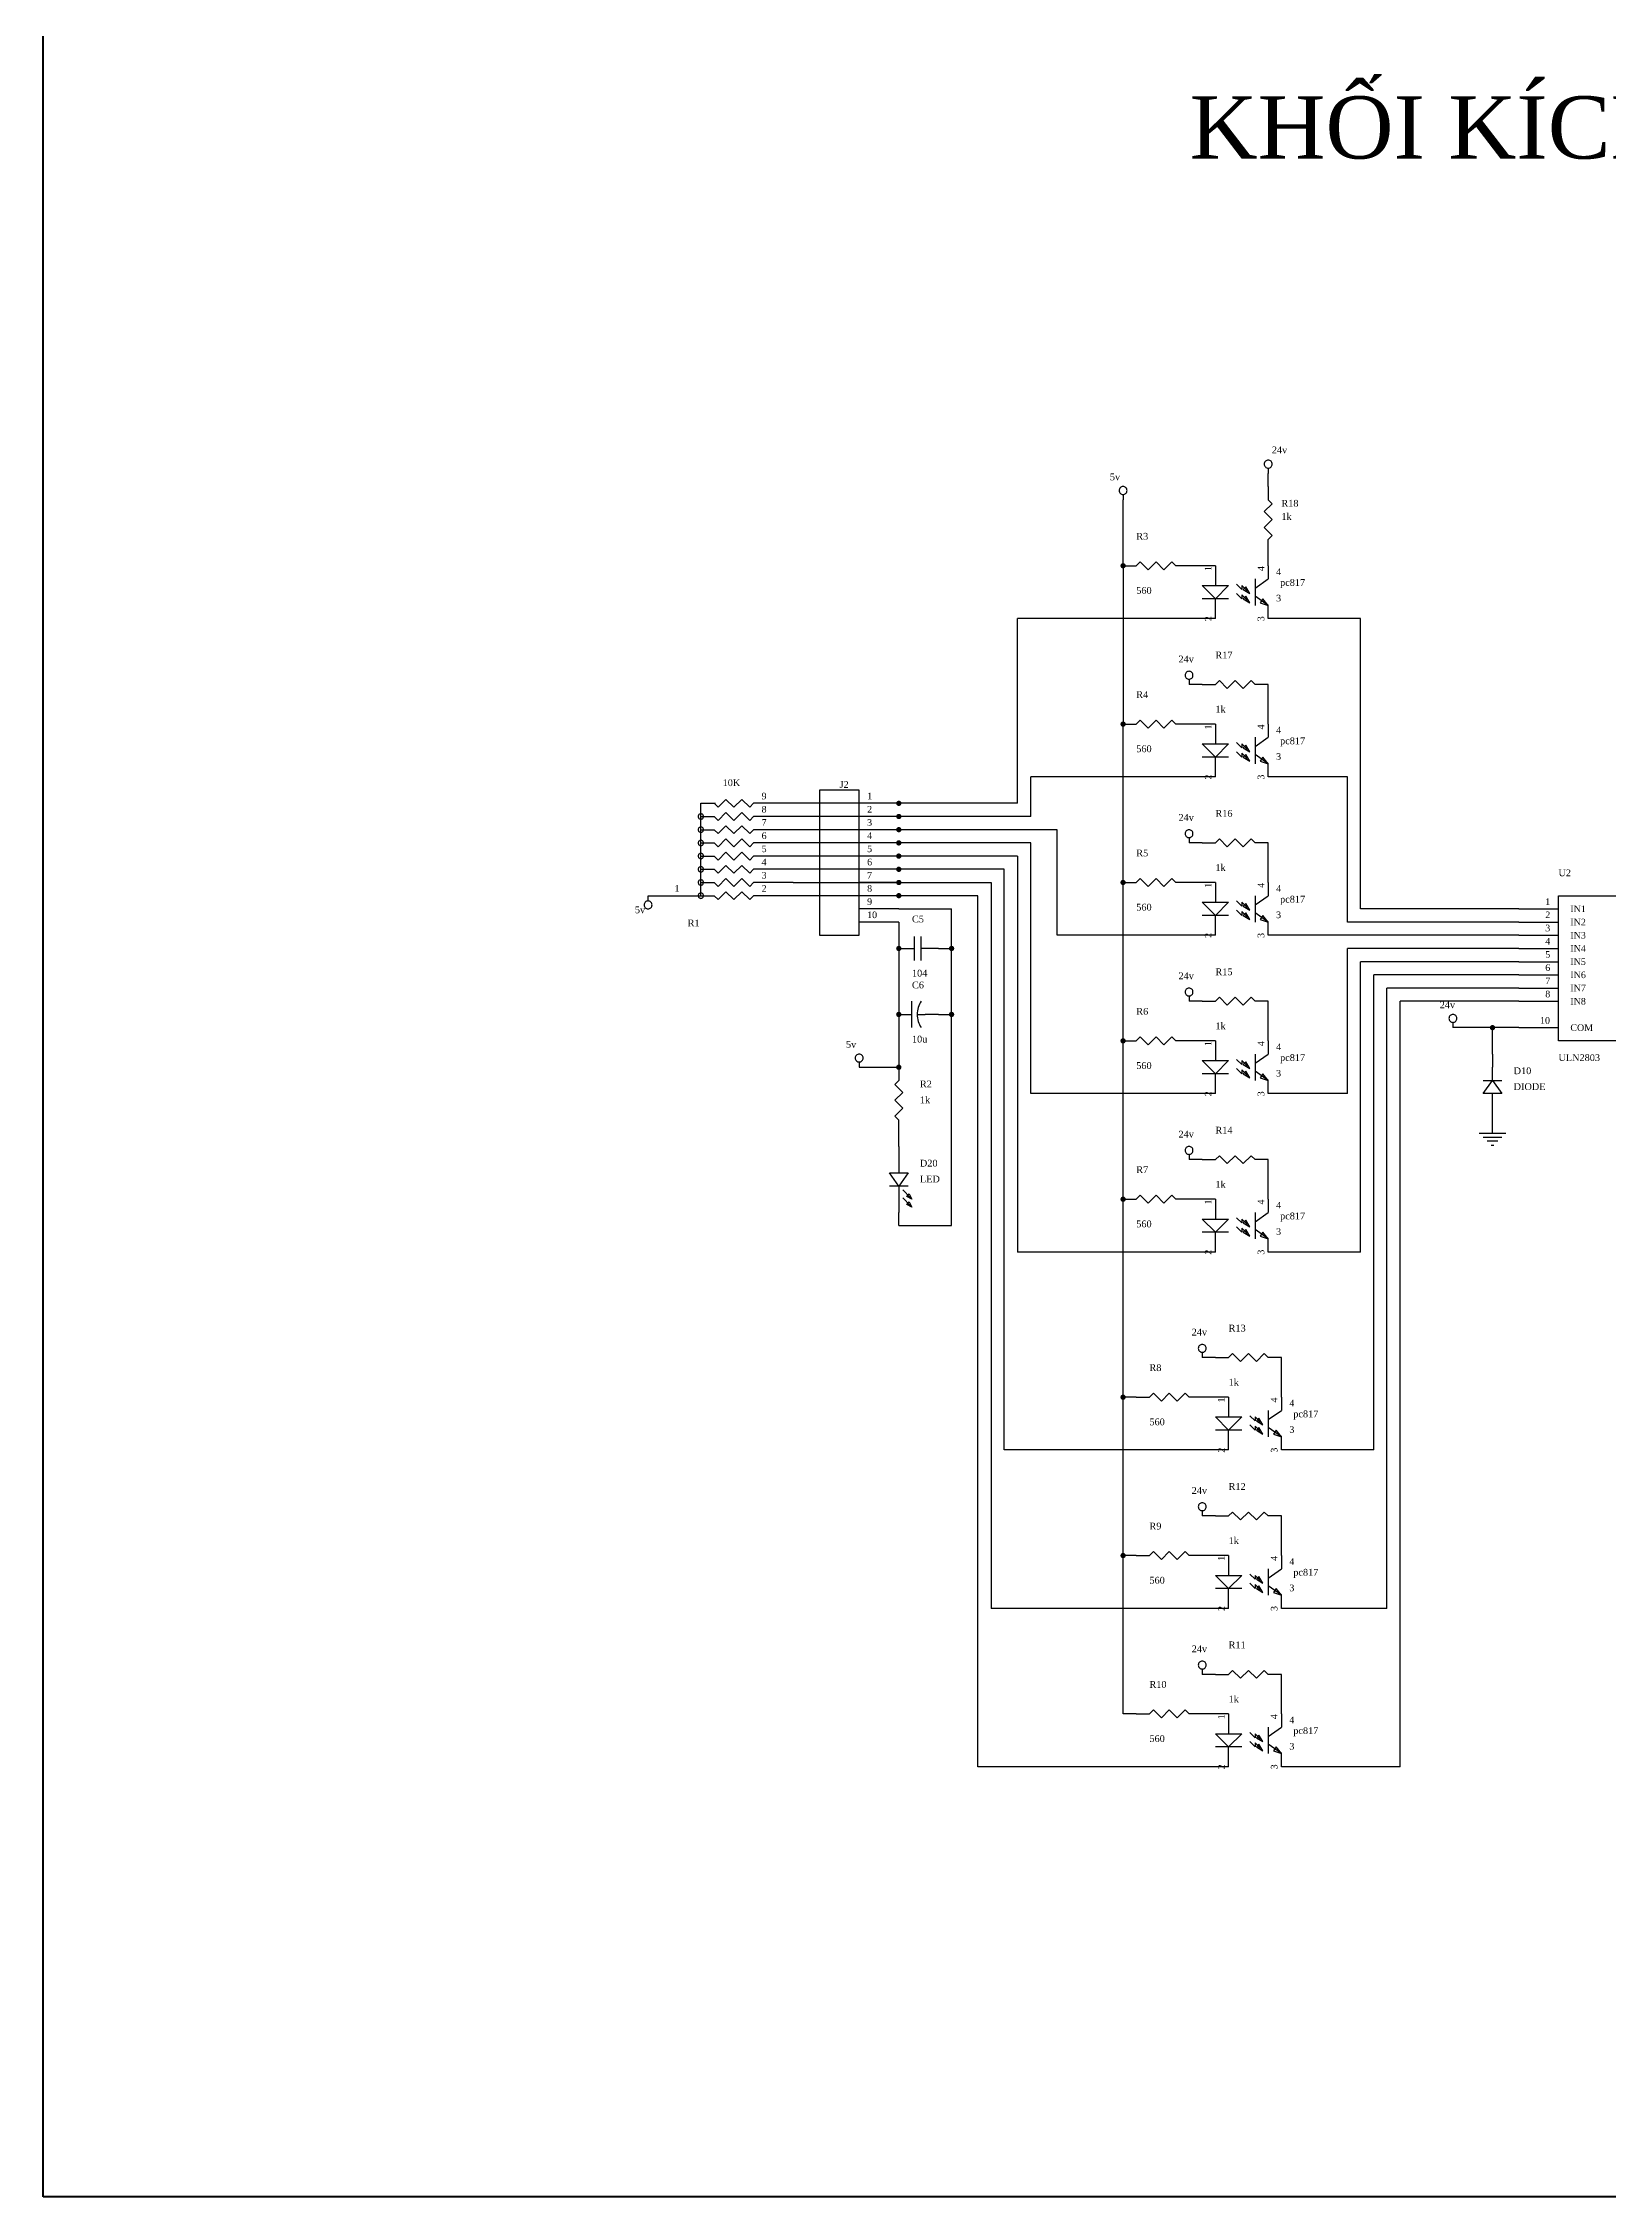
# Model space of a CAD drawing. Header units: inches. Extents: x 10 to 2893, y 8 to 851.
# Drawn here: x 10.2 to 311.7, y 9.5 to 424 of the extents above; entities that cross this region are included whole.
import ezdxf

# ---------------------------------------------------------------- set-up
doc = ezdxf.new("R2010")
doc.units = ezdxf.units.IN
doc.header["$MEASUREMENT"] = 0
for name, color, linetype in [('DUONG BAO', 80, 'Continuous'), ('PARTS', 7, 'Continuous'), ('PARTTEXT', 7, 'Continuous'), ('WIRE', 7, 'Continuous')]:
    doc.layers.add(name, color=color, linetype=linetype)
doc.layers.add('net dam', color=7, linetype='Continuous', lineweight=35)
doc.styles.add('Manh', font='times_0.ttf')
doc.styles.get("Standard").update_dxf_attribs({"font": 'times_0.ttf'})

msp = doc.modelspace()

# ---------------------------------------------------------------- linework, layer by layer
at = {"layer": 'net dam', "color": 7, "lineweight": 60}
msp.add_lwpolyline([(10.23, 9.5), (10.23, 850.5), (1199.23, 850.5), (1199.23, 9.5), (10.23, 9.5)], close=True, dxfattribs=at)
at = {"layer": 'PARTS'}
for p, q in [((246.08, 338.68), (246.08, 336.14)), ((246.08, 325.98), (246.08, 328.52)), ((218.14, 323.44), (220.68, 323.44)), ((230.84, 323.44), (228.3, 323.44)), ((235.92, 323.44), (235.92, 320.9)), ((246.08, 323.44), (246.08, 320.9)), ((235.92, 313.28), (235.92, 315.82)), ((246.08, 313.28), (246.08, 315.82)), ((233.38, 300.58), (235.92, 300.58)), ((246.08, 300.58), (243.54, 300.58)), ((218.14, 292.96), (220.68, 292.96)), ((230.84, 292.96), (228.3, 292.96)), ((235.92, 292.96), (235.92, 290.42)), ((246.08, 292.96), (246.08, 290.42)), ((235.92, 282.8), (235.92, 285.34)), ((246.08, 282.8), (246.08, 285.34)), ((154.64, 277.72), (147.02, 277.72)), ((154.64, 275.18), (147.02, 275.18)), ((174.96, 277.72), (167.34, 277.72)), ((174.96, 275.18), (167.34, 275.18)), ((154.64, 272.64), (147.02, 272.64)), ((154.64, 270.1), (147.02, 270.1)), ((174.96, 272.64), (167.34, 272.64)), ((174.96, 270.1), (167.34, 270.1)), ((233.38, 270.1), (235.92, 270.1)), ((246.08, 270.1), (243.54, 270.1)), ((154.64, 267.56), (147.02, 267.56)), ((174.96, 267.56), (167.34, 267.56)), ((154.64, 265.02), (147.02, 265.02)), ((154.64, 262.48), (147.02, 262.48)), ((174.96, 265.02), (167.34, 265.02)), ((174.96, 262.48), (167.34, 262.48)), ((218.14, 262.48), (220.68, 262.48)), ((230.84, 262.48), (228.3, 262.48)), ((235.92, 262.48), (235.92, 259.94)), ((246.08, 262.48), (246.08, 259.94)), ((126.7, 259.94), (134.32, 259.94)), ((154.64, 259.94), (147.02, 259.94)), ((174.96, 259.94), (167.34, 259.94)), ((174.96, 257.4), (167.34, 257.4)), ((294.34, 257.4), (301.96, 257.4)), ((174.96, 254.86), (167.34, 254.86)), ((235.92, 252.32), (235.92, 254.86)), ((246.08, 252.32), (246.08, 254.86)), ((294.34, 254.86), (301.96, 254.86)), ((174.96, 249.78), (177.5, 249.78)), ((182.58, 249.78), (180.04, 249.78)), ((294.34, 252.32), (301.96, 252.32)), ((294.34, 249.78), (301.96, 249.78)), ((294.34, 247.24), (301.96, 247.24)), ((294.34, 244.7), (301.96, 244.7)), ((294.34, 242.16), (301.96, 242.16)), ((174.96, 237.08), (177.5, 237.08)), ((182.58, 237.08), (180.04, 237.08)), ((233.38, 239.62), (235.92, 239.62)), ((246.08, 239.62), (243.54, 239.62)), ((294.34, 239.62), (301.96, 239.62)), ((294.34, 234.54), (301.96, 234.54)), ((218.14, 232), (220.68, 232)), ((230.84, 232), (228.3, 232)), ((235.92, 232), (235.92, 229.46)), ((246.08, 232), (246.08, 229.46)), ((289.26, 229.46), (289.26, 226.92)), ((174.96, 226.92), (174.96, 224.38)), ((235.92, 221.84), (235.92, 224.38)), ((246.08, 221.84), (246.08, 224.38)), ((174.96, 214.22), (174.96, 216.76)), ((289.26, 216.76), (289.26, 219.3)), ((174.96, 211.68), (174.96, 209.14)), ((233.38, 209.14), (235.92, 209.14)), ((246.08, 209.14), (243.54, 209.14)), ((174.96, 196.44), (174.96, 198.98)), ((218.14, 201.52), (220.68, 201.52)), ((230.84, 201.52), (228.3, 201.52)), ((235.92, 201.52), (235.92, 198.98)), ((246.08, 201.52), (246.08, 198.98)), ((235.92, 191.36), (235.92, 193.9)), ((246.08, 191.36), (246.08, 193.9)), ((235.92, 171.04), (238.46, 171.04)), ((248.62, 171.04), (246.08, 171.04)), ((220.68, 163.42), (223.22, 163.42)), ((233.38, 163.42), (230.84, 163.42)), ((238.46, 163.42), (238.46, 160.88)), ((248.62, 163.42), (248.62, 160.88)), ((238.46, 153.26), (238.46, 155.8)), ((248.62, 153.26), (248.62, 155.8)), ((235.92, 140.56), (238.46, 140.56)), ((248.62, 140.56), (246.08, 140.56)), ((220.68, 132.94), (223.22, 132.94)), ((233.38, 132.94), (230.84, 132.94)), ((238.46, 132.94), (238.46, 130.4)), ((248.62, 132.94), (248.62, 130.4)), ((238.46, 122.78), (238.46, 125.32)), ((248.62, 122.78), (248.62, 125.32)), ((235.92, 110.08), (238.46, 110.08)), ((248.62, 110.08), (246.08, 110.08)), ((220.68, 102.46), (223.22, 102.46)), ((233.38, 102.46), (230.84, 102.46)), ((238.46, 102.46), (238.46, 99.92)), ((248.62, 102.46), (248.62, 99.92)), ((238.46, 92.3), (238.46, 94.84)), ((248.62, 92.3), (248.62, 94.84))]:
    msp.add_line(p, q, dxfattribs=at)
for points in [[(246.84, 343, 0.0985), (246.79, 343.29, 0.0985), (246.62, 343.54, 0.0985), (246.37, 343.7, 0.0985), (246.08, 343.76, 0.0985), (245.79, 343.7, 0.0985), (245.54, 343.54, 0.0985), (245.38, 343.29, 0.0985), (245.32, 343, 0.0985), (245.38, 342.71, 0.0985), (245.54, 342.46, 0.0985), (245.79, 342.29, 0.0985), (246.08, 342.24, 0.0985), (246.37, 342.29, 0.0985), (246.62, 342.46, 0.0985), (246.79, 342.71, 0.0985)], [(218.9, 337.92, 0.0985), (218.85, 338.21, 0.0985), (218.68, 338.46, 0.0985), (218.43, 338.62, 0.0985), (218.14, 338.68, 0.0985), (217.85, 338.62, 0.0985), (217.6, 338.46, 0.0985), (217.44, 338.21, 0.0985), (217.38, 337.92, 0.0985), (217.44, 337.63, 0.0985), (217.6, 337.38, 0.0985), (217.85, 337.21, 0.0985), (218.14, 337.16, 0.0985), (218.43, 337.21, 0.0985), (218.68, 337.38, 0.0985), (218.85, 337.63, 0.0985)], [(231.6, 302.36, 0.0985), (231.55, 302.65, 0.0985), (231.38, 302.9, 0.0985), (231.13, 303.06, 0.0985), (230.84, 303.12, 0.0985), (230.55, 303.06, 0.0985), (230.3, 302.9, 0.0985), (230.14, 302.65, 0.0985), (230.08, 302.36, 0.0985), (230.14, 302.07, 0.0985), (230.3, 301.82, 0.0985), (230.55, 301.65, 0.0985), (230.84, 301.6, 0.0985), (231.13, 301.65, 0.0985), (231.38, 301.82, 0.0985), (231.55, 302.07, 0.0985)], [(137.37, 275.18, 0.0985), (137.33, 275.38, 0.0985), (137.22, 275.54, 0.0985), (137.06, 275.65, 0.0985), (136.86, 275.69, 0.0985), (136.67, 275.65, 0.0985), (136.5, 275.54, 0.0985), (136.39, 275.38, 0.0985), (136.35, 275.18, 0.0985), (136.39, 274.99, 0.0985), (136.5, 274.82, 0.0985), (136.67, 274.71, 0.0985), (136.86, 274.67, 0.0985), (137.06, 274.71, 0.0985), (137.22, 274.82, 0.0985), (137.33, 274.99, 0.0985)], [(137.37, 272.64, 0.0985), (137.33, 272.84, 0.0985), (137.22, 273, 0.0985), (137.06, 273.11, 0.0985), (136.86, 273.15, 0.0985), (136.67, 273.11, 0.0985), (136.5, 273, 0.0985), (136.39, 272.84, 0.0985), (136.35, 272.64, 0.0985), (136.39, 272.45, 0.0985), (136.5, 272.28, 0.0985), (136.67, 272.17, 0.0985), (136.86, 272.13, 0.0985), (137.06, 272.17, 0.0985), (137.22, 272.28, 0.0985), (137.33, 272.45, 0.0985)], [(137.37, 270.1, 0.0985), (137.33, 270.3, 0.0985), (137.22, 270.46, 0.0985), (137.06, 270.57, 0.0985), (136.86, 270.61, 0.0985), (136.67, 270.57, 0.0985), (136.5, 270.46, 0.0985), (136.39, 270.3, 0.0985), (136.35, 270.1, 0.0985), (136.39, 269.91, 0.0985), (136.5, 269.74, 0.0985), (136.67, 269.63, 0.0985), (136.86, 269.59, 0.0985), (137.06, 269.63, 0.0985), (137.22, 269.74, 0.0985), (137.33, 269.91, 0.0985)], [(231.6, 271.88, 0.0985), (231.55, 272.17, 0.0985), (231.38, 272.42, 0.0985), (231.13, 272.58, 0.0985), (230.84, 272.64, 0.0985), (230.55, 272.58, 0.0985), (230.3, 272.42, 0.0985), (230.14, 272.17, 0.0985), (230.08, 271.88, 0.0985), (230.14, 271.59, 0.0985), (230.3, 271.34, 0.0985), (230.55, 271.17, 0.0985), (230.84, 271.12, 0.0985), (231.13, 271.17, 0.0985), (231.38, 271.34, 0.0985), (231.55, 271.59, 0.0985)], [(137.37, 267.56, 0.0985), (137.33, 267.76, 0.0985), (137.22, 267.92, 0.0985), (137.06, 268.03, 0.0985), (136.86, 268.07, 0.0985), (136.67, 268.03, 0.0985), (136.5, 267.92, 0.0985), (136.39, 267.76, 0.0985), (136.35, 267.56, 0.0985), (136.39, 267.37, 0.0985), (136.5, 267.2, 0.0985), (136.67, 267.09, 0.0985), (136.86, 267.05, 0.0985), (137.06, 267.09, 0.0985), (137.22, 267.2, 0.0985), (137.33, 267.37, 0.0985)], [(137.37, 265.02, 0.0985), (137.33, 265.22, 0.0985), (137.22, 265.38, 0.0985), (137.06, 265.49, 0.0985), (136.86, 265.53, 0.0985), (136.67, 265.49, 0.0985), (136.5, 265.38, 0.0985), (136.39, 265.22, 0.0985), (136.35, 265.02, 0.0985), (136.39, 264.83, 0.0985), (136.5, 264.66, 0.0985), (136.67, 264.55, 0.0985), (136.86, 264.51, 0.0985), (137.06, 264.55, 0.0985), (137.22, 264.66, 0.0985), (137.33, 264.83, 0.0985)], [(137.37, 262.48, 0.0985), (137.33, 262.68, 0.0985), (137.22, 262.84, 0.0985), (137.06, 262.95, 0.0985), (136.86, 262.99, 0.0985), (136.67, 262.95, 0.0985), (136.5, 262.84, 0.0985), (136.39, 262.68, 0.0985), (136.35, 262.48, 0.0985), (136.39, 262.29, 0.0985), (136.5, 262.12, 0.0985), (136.67, 262.01, 0.0985), (136.86, 261.97, 0.0985), (137.06, 262.01, 0.0985), (137.22, 262.12, 0.0985), (137.33, 262.29, 0.0985)], [(127.46, 258.16, 0.0985), (127.41, 258.45, 0.0985), (127.24, 258.7, 0.0985), (126.99, 258.87, 0.0985), (126.7, 258.92, 0.0985), (126.41, 258.87, 0.0985), (126.16, 258.7, 0.0985), (126, 258.45, 0.0985), (125.94, 258.16, 0.0985), (126, 257.87, 0.0985), (126.16, 257.62, 0.0985), (126.41, 257.46, 0.0985), (126.7, 257.4, 0.0985), (126.99, 257.46, 0.0985), (127.24, 257.62, 0.0985), (127.41, 257.87, 0.0985)], [(137.37, 259.94, 0.0985), (137.33, 260.14, 0.0985), (137.22, 260.3, 0.0985), (137.06, 260.41, 0.0985), (136.86, 260.45, 0.0985), (136.67, 260.41, 0.0985), (136.5, 260.3, 0.0985), (136.39, 260.14, 0.0985), (136.35, 259.94, 0.0985), (136.39, 259.75, 0.0985), (136.5, 259.58, 0.0985), (136.67, 259.47, 0.0985), (136.86, 259.43, 0.0985), (137.06, 259.47, 0.0985), (137.22, 259.58, 0.0985), (137.33, 259.75, 0.0985)], [(231.6, 241.4, 0.0985), (231.55, 241.69, 0.0985), (231.38, 241.94, 0.0985), (231.13, 242.1, 0.0985), (230.84, 242.16, 0.0985), (230.55, 242.1, 0.0985), (230.3, 241.94, 0.0985), (230.14, 241.69, 0.0985), (230.08, 241.4, 0.0985), (230.14, 241.11, 0.0985), (230.3, 240.86, 0.0985), (230.55, 240.69, 0.0985), (230.84, 240.64, 0.0985), (231.13, 240.69, 0.0985), (231.38, 240.86, 0.0985), (231.55, 241.11, 0.0985)], [(282.4, 236.32, 0.0985), (282.35, 236.61, 0.0985), (282.18, 236.86, 0.0985), (281.93, 237.02, 0.0985), (281.64, 237.08, 0.0985), (281.35, 237.02, 0.0985), (281.1, 236.86, 0.0985), (280.94, 236.61, 0.0985), (280.88, 236.32, 0.0985), (280.94, 236.03, 0.0985), (281.1, 235.78, 0.0985), (281.35, 235.61, 0.0985), (281.64, 235.56, 0.0985), (281.93, 235.61, 0.0985), (282.18, 235.78, 0.0985), (282.35, 236.03, 0.0985)], [(168.1, 228.7, 0.0985), (168.05, 228.99, 0.0985), (167.88, 229.24, 0.0985), (167.63, 229.4, 0.0985), (167.34, 229.46, 0.0985), (167.05, 229.4, 0.0985), (166.8, 229.24, 0.0985), (166.64, 228.99, 0.0985), (166.58, 228.7, 0.0985), (166.64, 228.41, 0.0985), (166.8, 228.16, 0.0985), (167.05, 227.99, 0.0985), (167.34, 227.94, 0.0985), (167.63, 227.99, 0.0985), (167.88, 228.16, 0.0985), (168.05, 228.41, 0.0985)], [(231.6, 210.92, 0.0985), (231.55, 211.21, 0.0985), (231.38, 211.46, 0.0985), (231.13, 211.62, 0.0985), (230.84, 211.68, 0.0985), (230.55, 211.62, 0.0985), (230.3, 211.46, 0.0985), (230.14, 211.21, 0.0985), (230.08, 210.92, 0.0985), (230.14, 210.63, 0.0985), (230.3, 210.38, 0.0985), (230.55, 210.21, 0.0985), (230.84, 210.16, 0.0985), (231.13, 210.21, 0.0985), (231.38, 210.38, 0.0985), (231.55, 210.63, 0.0985)], [(234.14, 172.82, 0.0985), (234.09, 173.11, 0.0985), (233.92, 173.36, 0.0985), (233.67, 173.52, 0.0985), (233.38, 173.58, 0.0985), (233.09, 173.52, 0.0985), (232.84, 173.36, 0.0985), (232.68, 173.11, 0.0985), (232.62, 172.82, 0.0985), (232.68, 172.53, 0.0985), (232.84, 172.28, 0.0985), (233.09, 172.11, 0.0985), (233.38, 172.06, 0.0985), (233.67, 172.11, 0.0985), (233.92, 172.28, 0.0985), (234.09, 172.53, 0.0985)], [(234.14, 142.34, 0.0985), (234.09, 142.63, 0.0985), (233.92, 142.88, 0.0985), (233.67, 143.04, 0.0985), (233.38, 143.1, 0.0985), (233.09, 143.04, 0.0985), (232.84, 142.88, 0.0985), (232.68, 142.63, 0.0985), (232.62, 142.34, 0.0985), (232.68, 142.05, 0.0985), (232.84, 141.8, 0.0985), (233.09, 141.63, 0.0985), (233.38, 141.58, 0.0985), (233.67, 141.63, 0.0985), (233.92, 141.8, 0.0985), (234.09, 142.05, 0.0985)], [(234.14, 111.86, 0.0985), (234.09, 112.15, 0.0985), (233.92, 112.4, 0.0985), (233.67, 112.56, 0.0985), (233.38, 112.62, 0.0985), (233.09, 112.56, 0.0985), (232.84, 112.4, 0.0985), (232.68, 112.15, 0.0985), (232.62, 111.86, 0.0985), (232.68, 111.57, 0.0985), (232.84, 111.32, 0.0985), (233.09, 111.15, 0.0985), (233.38, 111.1, 0.0985), (233.67, 111.15, 0.0985), (233.92, 111.32, 0.0985), (234.09, 111.57, 0.0985)]]:
    msp.add_lwpolyline(points, format="xyb", close=True, dxfattribs=at)
for points in [[(246.08, 342.24), (246.08, 341.22)], [(218.14, 337.16), (218.14, 336.14)], [(246.08, 336.14), (246.84, 335.38)], [(246.84, 335.38), (245.32, 333.85)], [(245.32, 333.85), (246.84, 332.33)], [(246.84, 332.33), (245.32, 330.81)], [(245.32, 330.81), (246.84, 329.28)], [(246.84, 329.28), (246.08, 328.52)], [(220.68, 323.44), (221.44, 324.2)], [(221.44, 324.2), (222.97, 322.68)], [(222.97, 322.68), (224.49, 324.2)], [(224.49, 324.2), (226.02, 322.68)], [(226.02, 322.68), (227.54, 324.2)], [(227.54, 324.2), (228.3, 323.44)], [(235.92, 320.9), (235.92, 319.63)], [(241, 318.87), (239.99, 319.88)], [(241, 319.63), (241, 318.87)], [(242.02, 318.61), (241, 319.63)], [(243.54, 320.9), (243.54, 315.82)], [(243.54, 319.12), (246.08, 320.9)], [(238.46, 317.09), (233.38, 317.09)], [(235.92, 315.82), (235.92, 317.09)], [(241, 317.09), (239.99, 318.11)], [(241, 317.85), (241, 317.09)], [(242.02, 316.84), (241, 317.85)], [(246.08, 315.82), (243.54, 317.6)], [(230.84, 301.6), (230.84, 300.58)], [(235.92, 300.58), (236.68, 301.34)], [(236.68, 301.34), (238.21, 299.82)], [(238.21, 299.82), (239.73, 301.34)], [(239.73, 301.34), (241.26, 299.82)], [(241.26, 299.82), (242.78, 301.34)], [(242.78, 301.34), (243.54, 300.58)], [(220.68, 292.96), (221.44, 293.72)], [(221.44, 293.72), (222.97, 292.2)], [(222.97, 292.2), (224.49, 293.72)], [(224.49, 293.72), (226.02, 292.2)], [(226.02, 292.2), (227.54, 293.72)], [(227.54, 293.72), (228.3, 292.96)], [(235.92, 290.42), (235.92, 289.15)], [(243.54, 290.42), (243.54, 285.34)], [(243.54, 288.64), (246.08, 290.42)], [(238.46, 286.61), (233.38, 286.61)], [(235.92, 285.34), (235.92, 286.61)], [(241, 288.39), (239.99, 289.4)], [(241, 286.61), (239.99, 287.63)], [(241, 289.15), (241, 288.39)], [(242.02, 288.13), (241, 289.15)], [(241, 287.37), (241, 286.61)], [(242.02, 286.36), (241, 287.37)], [(246.08, 285.34), (243.54, 287.12)], [(140.16, 276.96), (141.69, 278.48)], [(141.69, 278.48), (143.21, 276.96)], [(143.21, 276.96), (144.74, 278.48)], [(144.74, 278.48), (146.26, 276.96)], [(136.86, 259.94), (136.86, 277.72)], [(136.86, 277.72), (139.66, 277.72)], [(136.86, 275.18), (139.4, 275.18)], [(139.4, 277.72), (140.16, 276.96)], [(139.4, 275.18), (140.16, 274.42)], [(140.16, 274.42), (141.69, 275.94)], [(141.69, 275.94), (143.21, 274.42)], [(143.21, 274.42), (144.74, 275.94)], [(144.74, 275.94), (146.26, 274.42)], [(146.26, 276.96), (147.02, 277.72)], [(146.26, 274.42), (147.02, 275.18)], [(136.86, 272.64), (139.4, 272.64)], [(136.86, 270.1), (139.4, 270.1)], [(139.4, 272.64), (140.16, 271.88)], [(139.4, 270.1), (140.16, 269.34)], [(140.16, 271.88), (141.69, 273.4)], [(140.16, 269.34), (141.69, 270.86)], [(141.69, 273.4), (143.21, 271.88)], [(141.69, 270.86), (143.21, 269.34)], [(143.21, 271.88), (144.74, 273.4)], [(143.21, 269.34), (144.74, 270.86)], [(144.74, 273.4), (146.26, 271.88)], [(144.74, 270.86), (146.26, 269.34)], [(146.26, 271.88), (147.02, 272.64)], [(146.26, 269.34), (147.02, 270.1)], [(230.84, 271.12), (230.84, 270.1)], [(235.92, 270.1), (236.68, 270.86)], [(236.68, 270.86), (238.21, 269.34)], [(238.21, 269.34), (239.73, 270.86)], [(239.73, 270.86), (241.26, 269.34)], [(241.26, 269.34), (242.78, 270.86)], [(242.78, 270.86), (243.54, 270.1)], [(136.86, 267.56), (139.4, 267.56)], [(139.4, 267.56), (140.16, 266.8)], [(140.16, 266.8), (141.69, 268.32)], [(140.16, 264.26), (141.69, 265.78)], [(141.69, 268.32), (143.21, 266.8)], [(141.69, 265.78), (143.21, 264.26)], [(143.21, 266.8), (144.74, 268.32)], [(143.21, 264.26), (144.74, 265.78)], [(144.74, 268.32), (146.26, 266.8)], [(144.74, 265.78), (146.26, 264.26)], [(146.26, 266.8), (147.02, 267.56)], [(136.86, 265.02), (139.4, 265.02)], [(136.86, 262.48), (139.4, 262.48)], [(139.4, 265.02), (140.16, 264.26)], [(139.4, 262.48), (140.16, 261.72)], [(140.16, 261.72), (141.69, 263.24)], [(141.69, 263.24), (143.21, 261.72)], [(143.21, 261.72), (144.74, 263.24)], [(144.74, 263.24), (146.26, 261.72)], [(146.26, 264.26), (147.02, 265.02)], [(146.26, 261.72), (147.02, 262.48)], [(220.68, 262.48), (221.44, 263.24)], [(221.44, 263.24), (222.97, 261.72)], [(222.97, 261.72), (224.49, 263.24)], [(224.49, 263.24), (226.02, 261.72)], [(226.02, 261.72), (227.54, 263.24)], [(227.54, 263.24), (228.3, 262.48)], [(126.7, 258.92), (126.7, 259.94)], [(134.32, 259.94), (139.4, 259.94)], [(139.4, 259.94), (140.16, 259.18)], [(140.16, 259.18), (141.69, 260.7)], [(141.69, 260.7), (143.21, 259.18)], [(143.21, 259.18), (144.74, 260.7)], [(144.74, 260.7), (146.26, 259.18)], [(146.26, 259.18), (147.02, 259.94)], [(235.92, 259.94), (235.92, 258.67)], [(241, 257.91), (239.99, 258.92)], [(241, 256.13), (239.99, 257.15)], [(241, 258.67), (241, 257.91)], [(242.02, 257.65), (241, 258.67)], [(243.54, 259.94), (243.54, 254.86)], [(243.54, 258.16), (246.08, 259.94)], [(238.46, 256.13), (233.38, 256.13)], [(235.92, 254.86), (235.92, 256.13)], [(241, 256.89), (241, 256.13)], [(242.02, 255.88), (241, 256.89)], [(246.08, 254.86), (243.54, 256.64)], [(177.5, 249.78), (178.01, 249.78)], [(178.01, 247.49), (178.01, 252.07)], [(179.28, 247.49), (179.28, 252.07)], [(180.04, 249.78), (179.28, 249.78)], [(230.84, 240.64), (230.84, 239.62)], [(177.5, 234.54), (177.5, 239.62)], [(178.52, 237.08), (180.04, 237.08)], [(235.92, 239.62), (236.68, 240.38)], [(236.68, 240.38), (238.21, 238.86)], [(238.21, 238.86), (239.73, 240.38)], [(239.73, 240.38), (241.26, 238.86)], [(241.26, 238.86), (242.78, 240.38)], [(242.78, 240.38), (243.54, 239.62)], [(220.68, 232), (221.44, 232.76)], [(221.44, 232.76), (222.97, 231.24)], [(222.97, 231.24), (224.49, 232.76)], [(224.49, 232.76), (226.02, 231.24)], [(226.02, 231.24), (227.54, 232.76)], [(227.54, 232.76), (228.3, 232)], [(281.64, 235.56), (281.64, 234.54)], [(235.92, 229.46), (235.92, 228.19)], [(241, 227.43), (239.99, 228.44)], [(241, 228.19), (241, 227.43)], [(242.02, 227.17), (241, 228.19)], [(243.54, 229.46), (243.54, 224.38)], [(243.54, 227.68), (246.08, 229.46)], [(167.34, 227.94), (167.34, 226.92)], [(174.2, 223.62), (174.96, 224.38)], [(238.46, 225.65), (233.38, 225.65)], [(235.92, 224.38), (235.92, 225.65)], [(241, 225.65), (239.99, 226.67)], [(241, 226.41), (241, 225.65)], [(242.02, 225.4), (241, 226.41)], [(246.08, 224.38), (243.54, 226.16)], [(287.48, 224.38), (291.04, 224.38)], [(289.26, 224.38), (289.26, 226.92)], [(175.72, 222.09), (174.2, 223.62)], [(174.2, 220.57), (175.72, 222.09)], [(175.72, 219.05), (174.2, 220.57)], [(289.26, 219.3), (289.26, 221.84)], [(174.2, 217.52), (175.72, 219.05)], [(174.96, 216.76), (174.2, 217.52)], [(286.72, 214.22), (291.8, 214.22)], [(287.48, 213.46), (291.04, 213.46)], [(290.28, 212.7), (288.25, 212.7)], [(289.01, 211.93), (289.52, 211.93)], [(174.96, 209.14), (174.96, 206.6)], [(230.84, 210.16), (230.84, 209.14)], [(235.92, 209.14), (236.68, 209.9)], [(236.68, 209.9), (238.21, 208.38)], [(238.21, 208.38), (239.73, 209.9)], [(239.73, 209.9), (241.26, 208.38)], [(241.26, 208.38), (242.78, 209.9)], [(242.78, 209.9), (243.54, 209.14)], [(176.74, 204.06), (173.18, 204.06)], [(174.96, 204.06), (174.96, 198.98)], [(177.25, 201.77), (175.72, 203.3)], [(177.25, 200.25), (175.72, 201.77)], [(220.68, 201.52), (221.44, 202.28)], [(221.44, 202.28), (222.97, 200.76)], [(222.97, 200.76), (224.49, 202.28)], [(224.49, 202.28), (226.02, 200.76)], [(226.02, 200.76), (227.54, 202.28)], [(227.54, 202.28), (228.3, 201.52)], [(235.92, 198.98), (235.92, 197.71)], [(243.54, 198.98), (243.54, 193.9)], [(243.54, 197.2), (246.08, 198.98)], [(238.46, 195.17), (233.38, 195.17)], [(235.92, 193.9), (235.92, 195.17)], [(241, 196.95), (239.99, 197.96)], [(241, 195.17), (239.99, 196.19)], [(241, 197.71), (241, 196.95)], [(242.02, 196.69), (241, 197.71)], [(241, 195.93), (241, 195.17)], [(242.02, 194.92), (241, 195.93)], [(246.08, 193.9), (243.54, 195.68)], [(233.38, 172.06), (233.38, 171.04)], [(238.46, 171.04), (239.22, 171.8)], [(239.22, 171.8), (240.75, 170.28)], [(240.75, 170.28), (242.27, 171.8)], [(242.27, 171.8), (243.8, 170.28)], [(243.8, 170.28), (245.32, 171.8)], [(245.32, 171.8), (246.08, 171.04)], [(223.22, 163.42), (223.98, 164.18)], [(223.98, 164.18), (225.51, 162.66)], [(225.51, 162.66), (227.03, 164.18)], [(227.03, 164.18), (228.56, 162.66)], [(228.56, 162.66), (230.08, 164.18)], [(230.08, 164.18), (230.84, 163.42)], [(238.46, 160.88), (238.46, 159.61)], [(243.54, 158.85), (242.53, 159.86)], [(243.54, 157.07), (242.53, 158.09)], [(243.54, 159.61), (243.54, 158.85)], [(244.56, 158.59), (243.54, 159.61)], [(243.54, 157.83), (243.54, 157.07)], [(244.56, 156.82), (243.54, 157.83)], [(246.08, 160.88), (246.08, 155.8)], [(246.08, 159.1), (248.62, 160.88)], [(248.62, 155.8), (246.08, 157.58)], [(241, 157.07), (235.92, 157.07)], [(238.46, 155.8), (238.46, 157.07)], [(233.38, 141.58), (233.38, 140.56)], [(238.46, 140.56), (239.22, 141.32)], [(239.22, 141.32), (240.75, 139.8)], [(240.75, 139.8), (242.27, 141.32)], [(242.27, 141.32), (243.8, 139.8)], [(243.8, 139.8), (245.32, 141.32)], [(245.32, 141.32), (246.08, 140.56)], [(223.22, 132.94), (223.98, 133.7)], [(223.98, 133.7), (225.51, 132.18)], [(225.51, 132.18), (227.03, 133.7)], [(227.03, 133.7), (228.56, 132.18)], [(228.56, 132.18), (230.08, 133.7)], [(230.08, 133.7), (230.84, 132.94)], [(238.46, 130.4), (238.46, 129.13)], [(243.54, 128.37), (242.53, 129.38)], [(243.54, 129.13), (243.54, 128.37)], [(244.56, 128.11), (243.54, 129.13)], [(246.08, 130.4), (246.08, 125.32)], [(246.08, 128.62), (248.62, 130.4)], [(241, 126.59), (235.92, 126.59)], [(238.46, 125.32), (238.46, 126.59)], [(243.54, 126.59), (242.53, 127.61)], [(243.54, 127.35), (243.54, 126.59)], [(244.56, 126.34), (243.54, 127.35)], [(248.62, 125.32), (246.08, 127.1)], [(233.38, 111.1), (233.38, 110.08)], [(238.46, 110.08), (239.22, 110.84)], [(239.22, 110.84), (240.75, 109.32)], [(240.75, 109.32), (242.27, 110.84)], [(242.27, 110.84), (243.8, 109.32)], [(243.8, 109.32), (245.32, 110.84)], [(245.32, 110.84), (246.08, 110.08)], [(223.22, 102.46), (223.98, 103.22)], [(223.98, 103.22), (225.51, 101.7)], [(225.51, 101.7), (227.03, 103.22)], [(227.03, 103.22), (228.56, 101.7)], [(228.56, 101.7), (230.08, 103.22)], [(230.08, 103.22), (230.84, 102.46)], [(238.46, 99.92), (238.46, 98.65)], [(246.08, 99.92), (246.08, 94.84)], [(246.08, 98.14), (248.62, 99.92)], [(241, 96.11), (235.92, 96.11)], [(238.46, 94.84), (238.46, 96.11)], [(243.54, 97.89), (242.53, 98.9)], [(243.54, 96.11), (242.53, 97.13)], [(243.54, 98.65), (243.54, 97.89)], [(244.56, 97.63), (243.54, 98.65)], [(243.54, 96.87), (243.54, 96.11)], [(244.56, 95.86), (243.54, 96.87)], [(248.62, 94.84), (246.08, 96.62)]]:
    msp.add_lwpolyline(points, dxfattribs=at)
for points in [[(235.92, 317.09), (233.38, 319.63), (238.46, 319.63), (235.92, 317.09)], [(242.53, 318.11), (241.76, 319.38), (241.26, 318.87), (242.53, 318.11)], [(242.53, 316.33), (241.76, 317.6), (241.26, 317.09), (242.53, 316.33)], [(246.08, 315.82), (245.07, 317.09), (244.56, 316.33), (246.08, 315.82)], [(235.92, 286.61), (233.38, 289.15), (238.46, 289.15), (235.92, 286.61)], [(242.53, 287.63), (241.76, 288.9), (241.26, 288.39), (242.53, 287.63)], [(242.53, 285.85), (241.76, 287.12), (241.26, 286.61), (242.53, 285.85)], [(246.08, 285.34), (245.07, 286.61), (244.56, 285.85), (246.08, 285.34)], [(167.34, 280.26), (159.72, 280.26), (159.72, 252.32), (167.34, 252.32)], [(235.92, 256.13), (233.38, 258.67), (238.46, 258.67), (235.92, 256.13)], [(242.53, 257.15), (241.76, 258.42), (241.26, 257.91), (242.53, 257.15)], [(301.96, 259.94), (319.74, 259.94), (319.74, 232), (301.96, 232)], [(242.53, 255.37), (241.76, 256.64), (241.26, 256.13), (242.53, 255.37)], [(246.08, 254.86), (245.07, 256.13), (244.56, 255.37), (246.08, 254.86)], [(235.92, 225.65), (233.38, 228.19), (238.46, 228.19), (235.92, 225.65)], [(242.53, 226.67), (241.76, 227.94), (241.26, 227.43), (242.53, 226.67)], [(242.53, 224.89), (241.76, 226.16), (241.26, 225.65), (242.53, 224.89)], [(246.08, 224.38), (245.07, 225.65), (244.56, 224.89), (246.08, 224.38)], [(289.26, 224.38), (289.26, 224.38), (291.04, 221.84), (287.48, 221.84), (289.26, 224.38)], [(174.96, 204.06), (174.96, 204.06), (173.18, 206.6), (176.74, 206.6), (174.96, 204.06)], [(176.99, 202.54), (176.99, 202.54), (177.5, 201.52), (176.49, 202.03), (176.99, 202.54)], [(176.99, 201.01), (176.99, 201.01), (177.5, 200), (176.49, 200.5), (176.99, 201.01)], [(235.92, 195.17), (233.38, 197.71), (238.46, 197.71), (235.92, 195.17)], [(242.53, 196.19), (241.76, 197.46), (241.26, 196.95), (242.53, 196.19)], [(242.53, 194.41), (241.76, 195.68), (241.26, 195.17), (242.53, 194.41)], [(246.08, 193.9), (245.07, 195.17), (244.56, 194.41), (246.08, 193.9)], [(238.46, 157.07), (235.92, 159.61), (241, 159.61), (238.46, 157.07)], [(245.07, 158.09), (244.3, 159.36), (243.8, 158.85), (245.07, 158.09)], [(245.07, 156.31), (244.3, 157.58), (243.8, 157.07), (245.07, 156.31)], [(248.62, 155.8), (247.61, 157.07), (247.1, 156.31), (248.62, 155.8)], [(238.46, 126.59), (235.92, 129.13), (241, 129.13), (238.46, 126.59)], [(245.07, 127.61), (244.3, 128.88), (243.8, 128.37), (245.07, 127.61)], [(245.07, 125.83), (244.3, 127.1), (243.8, 126.59), (245.07, 125.83)], [(248.62, 125.32), (247.61, 126.59), (247.1, 125.83), (248.62, 125.32)], [(238.46, 96.11), (235.92, 98.65), (241, 98.65), (238.46, 96.11)], [(245.07, 97.13), (244.3, 98.4), (243.8, 97.89), (245.07, 97.13)], [(245.07, 95.35), (244.3, 96.62), (243.8, 96.11), (245.07, 95.35)], [(248.62, 94.84), (247.61, 96.11), (247.1, 95.35), (248.62, 94.84)]]:
    msp.add_lwpolyline(points, close=True, dxfattribs=at)
for points in [[(179.28, 239.62, 0.1654), (178.52, 237.08)], [(178.52, 237.08, 0.1654), (179.28, 234.54)]]:
    msp.add_lwpolyline(points, format="xyb", dxfattribs=at)
at = {"layer": 'WIRE'}
for points in [[(246.08, 338.68), (246.08, 341.22)], [(218.14, 323.44), (218.14, 336.14)], [(218.14, 323.44), (218.14, 292.96)], [(235.92, 323.44), (230.84, 323.44)], [(246.08, 323.44), (246.08, 325.98)], [(197.82, 277.72), (197.82, 313.28)], [(235.92, 313.28), (197.82, 313.28)], [(263.86, 313.28), (246.08, 313.28)], [(263.86, 257.4), (263.86, 313.28)], [(233.38, 300.58), (230.84, 300.58)], [(246.08, 292.96), (246.08, 300.58)], [(218.14, 262.48), (218.14, 292.96)], [(235.92, 292.96), (230.84, 292.96)], [(235.92, 282.8), (200.36, 282.8)], [(200.36, 275.18), (200.36, 282.8)], [(261.32, 282.8), (246.08, 282.8)], [(261.32, 254.86), (261.32, 282.8)], [(174.96, 277.72), (154.64, 277.72)], [(174.96, 275.18), (154.64, 275.18)], [(197.82, 277.72), (174.96, 277.72)], [(200.36, 275.18), (174.96, 275.18)], [(174.96, 272.64), (154.64, 272.64)], [(174.96, 270.1), (154.64, 270.1)], [(205.44, 272.64), (174.96, 272.64)], [(200.36, 270.1), (174.96, 270.1)], [(200.36, 221.84), (200.36, 270.1)], [(205.44, 252.32), (205.44, 272.64)], [(233.38, 270.1), (230.84, 270.1)], [(246.08, 262.48), (246.08, 270.1)], [(174.96, 267.56), (154.64, 267.56)], [(197.82, 267.56), (174.96, 267.56)], [(197.82, 267.56), (197.82, 191.36)], [(174.96, 265.02), (154.64, 265.02)], [(154.64, 262.48), (174.96, 262.48)], [(195.28, 265.02), (174.96, 265.02)], [(174.96, 262.48), (192.74, 262.48)], [(192.74, 262.48), (192.74, 122.78)], [(195.28, 153.26), (195.28, 265.02)], [(218.14, 232), (218.14, 262.48)], [(235.92, 262.48), (230.84, 262.48)], [(174.96, 259.94), (154.64, 259.94)], [(190.2, 259.94), (174.96, 259.94)], [(174.96, 257.4), (185.12, 257.4)], [(185.12, 249.78), (185.12, 257.4)], [(190.2, 92.3), (190.2, 259.94)], [(294.34, 257.4), (263.86, 257.4)], [(174.96, 254.86), (174.96, 249.78)], [(294.34, 254.86), (261.32, 254.86)], [(174.96, 249.78), (174.96, 237.08)], [(182.58, 249.78), (185.12, 249.78)], [(185.12, 237.08), (185.12, 249.78)], [(235.92, 252.32), (205.44, 252.32)], [(294.34, 252.32), (246.08, 252.32)], [(294.34, 249.78), (261.32, 249.78)], [(261.32, 221.84), (261.32, 249.78)], [(294.34, 247.24), (263.86, 247.24)], [(263.86, 191.36), (263.86, 247.24)], [(294.34, 244.7), (266.4, 244.7)], [(266.4, 153.26), (266.4, 244.7)], [(294.34, 242.16), (268.94, 242.16)], [(268.94, 122.78), (268.94, 242.16)], [(174.96, 237.08), (174.96, 226.92)], [(182.58, 237.08), (185.12, 237.08)], [(185.12, 196.44), (185.12, 237.08)], [(233.38, 239.62), (230.84, 239.62)], [(246.08, 232), (246.08, 239.62)], [(294.34, 239.62), (271.48, 239.62)], [(271.48, 92.3), (271.48, 239.62)], [(289.26, 234.54), (281.64, 234.54)], [(289.26, 229.46), (289.26, 234.54)], [(294.34, 234.54), (289.26, 234.54)], [(218.14, 201.52), (218.14, 232)], [(235.92, 232), (230.84, 232)], [(167.34, 226.92), (174.96, 226.92)], [(235.92, 221.84), (200.36, 221.84)], [(261.32, 221.84), (246.08, 221.84)], [(289.26, 214.22), (289.26, 216.76)], [(174.96, 211.68), (174.96, 214.22)], [(233.38, 209.14), (230.84, 209.14)], [(246.08, 201.52), (246.08, 209.14)], [(218.14, 163.42), (218.14, 201.52)], [(235.92, 201.52), (230.84, 201.52)], [(174.96, 196.44), (185.12, 196.44)], [(235.92, 191.36), (197.82, 191.36)], [(263.86, 191.36), (246.08, 191.36)], [(235.92, 171.04), (233.38, 171.04)], [(248.62, 163.42), (248.62, 171.04)], [(220.68, 163.42), (218.14, 163.42)], [(218.14, 132.94), (218.14, 163.42)], [(238.46, 163.42), (233.38, 163.42)], [(238.46, 153.26), (195.28, 153.26)], [(266.4, 153.26), (248.62, 153.26)], [(235.92, 140.56), (233.38, 140.56)], [(248.62, 132.94), (248.62, 140.56)], [(220.68, 132.94), (218.14, 132.94)], [(218.14, 102.46), (218.14, 132.94)], [(238.46, 132.94), (233.38, 132.94)], [(238.46, 122.78), (192.74, 122.78)], [(268.94, 122.78), (248.62, 122.78)], [(235.92, 110.08), (233.38, 110.08)], [(248.62, 102.46), (248.62, 110.08)], [(220.68, 102.46), (218.14, 102.46)], [(238.46, 102.46), (233.38, 102.46)], [(238.46, 92.3), (190.2, 92.3)], [(271.48, 92.3), (248.62, 92.3)]]:
    msp.add_lwpolyline(points, dxfattribs=at)
at = {"layer": 'WIRE', "const_width": 0.508}
for points in [[(217.89, 323.44, 1), (218.4, 323.44, 1)], [(217.89, 292.96, 1), (218.4, 292.96, 1)], [(174.71, 277.72, 1), (175.22, 277.72, 1)], [(174.71, 275.18, 1), (175.22, 275.18, 1)], [(174.71, 272.64, 1), (175.22, 272.64, 1)], [(174.71, 270.1, 1), (175.22, 270.1, 1)], [(174.71, 267.56, 1), (175.22, 267.56, 1)], [(174.71, 265.02, 1), (175.22, 265.02, 1)], [(174.71, 262.48, 1), (175.22, 262.48, 1)], [(217.89, 262.48, 1), (218.4, 262.48, 1)], [(174.71, 259.94, 1), (175.22, 259.94, 1)], [(174.71, 249.78, 1), (175.22, 249.78, 1)], [(184.87, 249.78, 1), (185.38, 249.78, 1)], [(174.71, 237.08, 1), (175.22, 237.08, 1)], [(184.87, 237.08, 1), (185.38, 237.08, 1)], [(217.89, 232, 1), (218.4, 232, 1)], [(289.01, 234.54, 1), (289.52, 234.54, 1)], [(174.71, 226.92, 1), (175.22, 226.92, 1)], [(217.89, 201.52, 1), (218.4, 201.52, 1)], [(217.89, 163.42, 1), (218.4, 163.42, 1)], [(217.89, 132.94, 1), (218.4, 132.94, 1)]]:
    msp.add_lwpolyline(points, format="xyb", close=True, dxfattribs=at)

# ---------------------------------------------------------------- texts
at = {"layer": 'DUONG BAO', "color": 7, "insert": (230.94, 413.81), "char_height": 12, "width": 187.2292, "attachment_point": 1, "style": 'Manh'}
msp.add_mtext('\\pt204;KHỐI KÍCH VAN', dxfattribs=at)
at = {"layer": 'PARTS'}
for s, p in [('4', (245.32, 322.42)), ('1', (235.16, 322.42)), ('2', (235.16, 312.77)), ('3', (245.32, 312.77)), ('1', (235.16, 291.94)), ('4', (245.32, 291.94)), ('2', (235.16, 282.29)), ('3', (245.32, 282.29)), ('1', (235.16, 261.46)), ('4', (245.32, 261.46)), ('2', (235.16, 251.81)), ('3', (245.32, 251.81)), ('1', (235.16, 230.98)), ('4', (245.32, 230.98)), ('2', (235.16, 221.33)), ('3', (245.32, 221.33)), ('1', (235.16, 200.5)), ('4', (245.32, 200.5)), ('2', (235.16, 190.85)), ('3', (245.32, 190.85)), ('1', (237.7, 162.4)), ('4', (247.86, 162.4)), ('2', (237.7, 152.75)), ('3', (247.86, 152.75)), ('1', (237.7, 131.92)), ('4', (247.86, 131.92)), ('2', (237.7, 122.27)), ('3', (247.86, 122.27)), ('1', (237.7, 101.44)), ('4', (247.86, 101.44)), ('2', (237.7, 91.79)), ('3', (247.86, 91.79))]:
    msp.add_text(s, height=1.27, rotation=90, dxfattribs=at).set_placement(p)
for s, p in [('4', (247.61, 321.66)), ('3', (247.61, 316.58)), ('4', (247.61, 291.18)), ('3', (247.61, 286.1)), ('9', (148.55, 278.48)), ('1', (168.87, 278.48)), ('8', (148.55, 275.94)), ('7', (148.55, 273.4)), ('2', (168.87, 275.94)), ('3', (168.87, 273.4)), ('6', (148.55, 270.86)), ('5', (148.55, 268.32)), ('4', (168.87, 270.86)), ('5', (168.87, 268.32)), ('4', (148.55, 265.78)), ('6', (168.87, 265.78)), ('1', (131.78, 260.7)), ('2', (148.55, 260.7)), ('3', (148.55, 263.24)), ('8', (168.87, 260.7)), ('7', (168.87, 263.24)), ('4', (247.61, 260.7)), ('9', (168.87, 258.16)), ('1', (299.42, 258.16)), ('IN1', (304.25, 256.77)), ('10', (168.87, 255.62)), ('3', (247.61, 255.62)), ('2', (299.42, 255.62)), ('3', (299.42, 253.08)), ('IN2', (304.25, 254.23)), ('IN3', (304.25, 251.69)), ('4', (299.42, 250.54)), ('5', (299.42, 248)), ('IN4', (304.25, 249.15)), ('6', (299.42, 245.46)), ('IN5', (304.25, 246.61)), ('IN6', (304.25, 244.07)), ('8', (299.42, 240.38)), ('7', (299.42, 242.92)), ('IN7', (304.25, 241.53)), ('10', (298.41, 235.3)), ('IN8', (304.25, 238.99)), ('COM', (304.25, 233.91)), ('4', (247.61, 230.22)), ('3', (247.61, 225.14)), ('4', (247.61, 199.74)), ('3', (247.61, 194.66)), ('4', (250.15, 161.64)), ('3', (250.15, 156.56)), ('4', (250.15, 131.16)), ('3', (250.15, 126.08)), ('4', (250.15, 100.68)), ('3', (250.15, 95.6))]:
    msp.add_text(s, height=1.27, dxfattribs=at).set_placement(p)
at = {"layer": 'PARTTEXT'}
for s, p in [('24v', (246.78, 345.08)), ('5v', (215.6, 339.89)), ('R18', (248.62, 334.81)), ('1k', (248.62, 332.27)), ('R3', (220.68, 328.46)), ('560', (220.68, 318.04)), ('pc817', (248.37, 319.57)), ('R17', (235.92, 305.6)), ('24v', (228.81, 304.83)), ('R4', (220.68, 297.98)), ('1k', (235.92, 295.18)), ('pc817', (248.37, 289.09)), ('560', (220.68, 287.56)), ('10K', (141.05, 281.03)), ('J2', (163.57, 280.69)), ('24v', (228.81, 274.35)), ('R16', (235.92, 275.12)), ('R5', (220.68, 267.5)), ('1k', (235.92, 264.7)), ('U2', (301.96, 263.69)), ('5v', (124.16, 256.57)), ('560', (220.68, 257.08)), ('pc817', (248.37, 258.61)), ('R1', (134.32, 254.03)), ('C5', (177.5, 254.8)), ('104', (177.5, 244.38)), ('24v', (228.81, 243.87)), ('R15', (235.92, 244.64)), ('C6', (177.5, 242.1)), ('R6', (220.68, 237.02)), ('24v', (279.1, 238.29)), ('10u', (177.5, 231.68)), ('1k', (235.92, 234.22)), ('5v', (164.8, 230.67)), ('pc817', (248.37, 228.13)), ('ULN2803', (301.96, 228.13)), ('R2', (179.03, 223.05)), ('560', (220.68, 226.6)), ('D10', (293.33, 225.59)), ('DIODE', (293.33, 222.54)), ('1k', (179.03, 220)), ('24v', (228.81, 213.39)), ('R14', (235.92, 214.16)), ('D20', (179.03, 207.81)), ('R7', (220.68, 206.54)), ('LED', (179.03, 204.76)), ('1k', (235.92, 203.74)), ('560', (220.68, 196.12)), ('pc817', (248.37, 197.65)), ('24v', (231.35, 175.29)), ('R13', (238.46, 176.06)), ('R8', (223.22, 168.44)), ('1k', (238.46, 165.64)), ('560', (223.22, 158.02)), ('pc817', (250.91, 159.55)), ('24v', (231.35, 144.81)), ('R12', (238.46, 145.58)), ('R9', (223.22, 137.96)), ('1k', (238.46, 135.16)), ('560', (223.22, 127.54)), ('pc817', (250.91, 129.07)), ('R11', (238.46, 115.1)), ('24v', (231.35, 114.33)), ('R10', (223.22, 107.48)), ('1k', (238.46, 104.68)), ('pc817', (250.91, 98.59)), ('560', (223.22, 97.06))]:
    msp.add_text(s, height=1.306, dxfattribs=at).set_placement(p)

doc.saveas('drawing.dxf')
